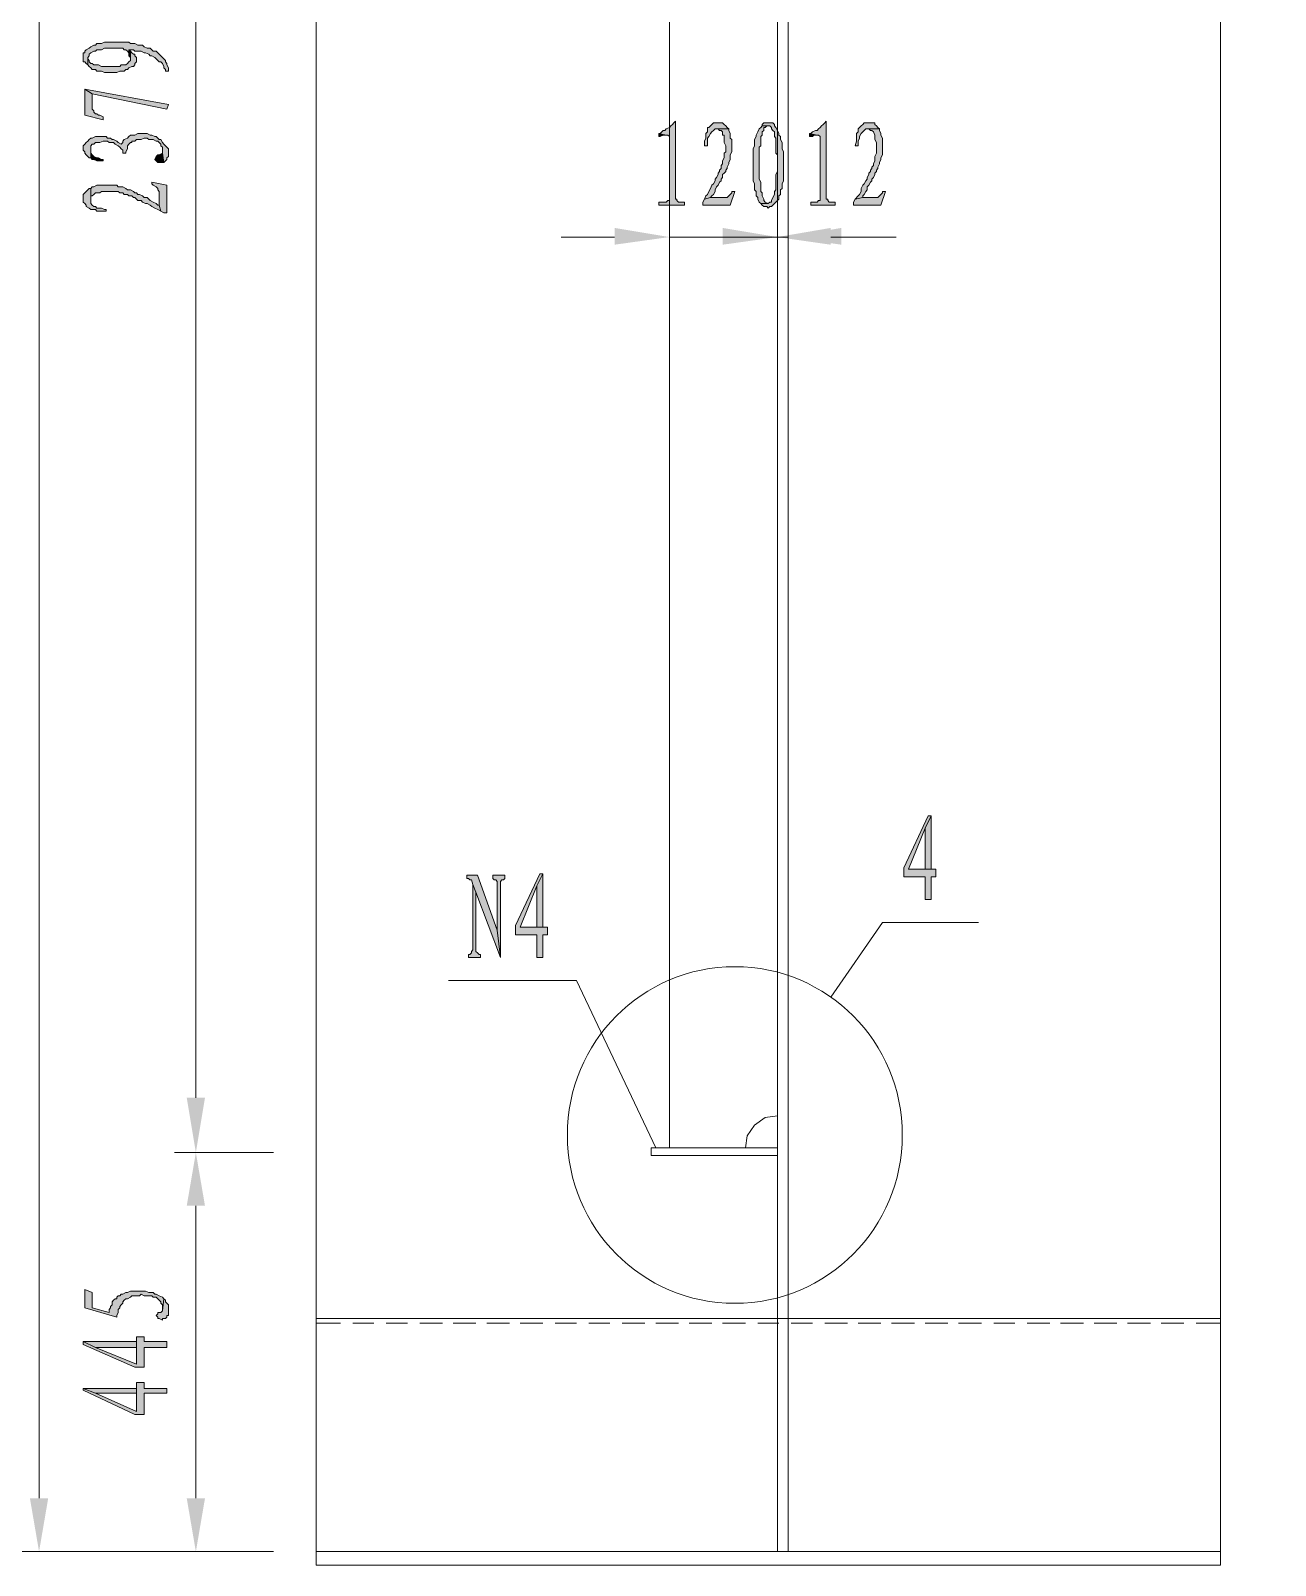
# Model space of a CAD drawing. Header units: inches. Extents: x 20 to 409, y 5 to 283.
# Drawn here: x 50.91 to 85.52, y 32.83 to 75.48 of the extents above; entities that cross this region are included whole.
import ezdxf

# ---------------------------------------------------------------- set-up
doc = ezdxf.new("R2010")
doc.units = ezdxf.units.IN
doc.header["$MEASUREMENT"] = 0
doc.layers.add('C00-00-00', color=7, linetype='Continuous')

msp = doc.modelspace()

# ---------------------------------------------------------------- hatches: boundary and pattern name
at = {"layer": 'C00-00-00'}
h = msp.add_hatch(color=0, dxfattribs=at)
h.dxf.hatch_style = 2
h.paths.add_polyline_path([(52.375, 74.736), (52.375, 74.609), (52.418, 74.609), (52.46, 74.567), (52.502, 74.524), (52.502, 74.736), (52.545, 74.778), (52.545, 74.821), (52.587, 74.863), (52.672, 74.905), (52.714, 74.905), (52.756, 74.948), (52.883, 74.948), (52.968, 74.99), (53.476, 74.99), (53.518, 74.948), (53.561, 74.948), (53.603, 74.905), (53.645, 74.863), (53.645, 74.948), (53.688, 74.948), (53.772, 74.948), (53.815, 74.905), (53.984, 74.905), (54.069, 74.863), (54.111, 74.863), (54.196, 74.821), (54.238, 74.778), (54.28, 74.778), (54.365, 74.736), (54.407, 74.694), (54.45, 74.651), (54.492, 74.609), (54.534, 74.609), (54.577, 74.567), (54.619, 74.482), (54.619, 74.44), (54.661, 74.397), (54.661, 74.355), (54.746, 74.355), (54.746, 74.44), (54.704, 74.524), (54.704, 74.567), (54.661, 74.609), (54.661, 74.651), (54.619, 74.694), (54.577, 74.736), (54.534, 74.778), (54.492, 74.821), (54.45, 74.863), (54.407, 74.905), (54.323, 74.905), (54.28, 74.948), (54.238, 74.99), (54.153, 74.99), (54.069, 75.032), (54.026, 75.075), (53.899, 75.075), (53.815, 75.117), (53.688, 75.117), (53.645, 75.159), (52.968, 75.159), (52.883, 75.117), (52.756, 75.117), (52.714, 75.075), (52.672, 75.075), (52.587, 75.032), (52.545, 74.99), (52.46, 74.948), (52.418, 74.905), (52.418, 74.863), (52.375, 74.863)])
h = msp.add_hatch(color=0, dxfattribs=at)
h.dxf.hatch_style = 2
h.paths.add_polyline_path([(52.502, 74.524), (52.545, 74.482), (52.587, 74.44), (52.629, 74.397), (52.714, 74.397), (52.756, 74.355), (52.883, 74.355), (52.968, 74.313), (53.307, 74.313), (53.391, 74.355), (53.518, 74.355), (53.561, 74.397), (53.603, 74.397), (53.645, 74.44), (53.73, 74.482), (53.772, 74.482), (53.815, 74.524), (53.815, 74.567), (53.857, 74.609), (53.857, 74.651), (53.857, 74.736), (53.815, 74.778), (53.815, 74.821), (53.772, 74.821), (53.73, 74.863), (53.688, 74.905), (53.688, 74.651), (53.645, 74.609), (53.603, 74.567), (53.561, 74.524), (53.434, 74.524), (53.391, 74.482), (52.883, 74.482), (52.799, 74.524), (52.672, 74.524), (52.629, 74.567), (52.587, 74.567), (52.545, 74.609), (52.545, 74.651), (52.502, 74.694)])
h = msp.add_hatch(color=0, dxfattribs=at)
h.dxf.hatch_style = 2
h.paths.add_polyline_path([(53.645, 74.863), (53.645, 74.778), (53.688, 74.736), (53.688, 74.694), (53.688, 74.905), (53.645, 74.948)])
h = msp.add_hatch(color=0, dxfattribs=at)
h.dxf.hatch_style = 2
h.paths.add_polyline_path([(52.418, 73.847), (52.418, 73.127), (52.926, 73), (52.926, 73.085), (52.841, 73.127), (52.799, 73.127), (52.756, 73.17), (52.714, 73.17), (52.672, 73.212), (52.672, 73.254), (52.629, 73.297), (52.629, 73.72)])
h = msp.add_hatch(color=0, dxfattribs=at)
h.dxf.hatch_style = 2
h.paths.add_polyline_path([(52.418, 73.847), (52.629, 73.72), (54.704, 73.297), (54.746, 73.424)])
h = msp.add_hatch(color=0, dxfattribs=at)
h.dxf.hatch_style = 2
h.paths.add_polyline_path([(68.843, 72.958), (68.801, 72.916), (68.758, 72.873), (68.716, 72.831), (68.674, 72.789), (68.589, 72.746), (68.547, 72.704), (68.504, 72.704), (68.462, 72.662), (68.42, 72.619), (68.377, 72.619), (68.589, 72.577), (68.631, 72.577), (68.674, 72.535), (68.674, 70.757), (68.631, 70.757), (68.589, 70.714), (68.377, 70.714), (68.377, 70.63), (69.097, 70.63), (69.097, 70.714), (68.928, 70.714), (68.885, 70.757), (68.885, 70.799), (68.843, 70.799)])
h = msp.add_hatch(color=0, dxfattribs=at)
h.dxf.hatch_style = 2
h.paths.add_polyline_path([(73.034, 72.958), (72.992, 72.916), (72.949, 72.873), (72.907, 72.831), (72.865, 72.789), (72.822, 72.746), (72.78, 72.704), (72.738, 72.704), (72.653, 72.662), (72.611, 72.619), (72.568, 72.619), (72.78, 72.577), (72.822, 72.577), (72.865, 72.535), (72.865, 70.757), (72.822, 70.757), (72.78, 70.714), (72.611, 70.714), (72.611, 70.63), (73.288, 70.63), (73.288, 70.714), (73.119, 70.714), (73.076, 70.757), (73.076, 70.799), (73.034, 70.799)])
h = msp.add_hatch(color=0, dxfattribs=at)
h.dxf.hatch_style = 2
h.paths.add_polyline_path([(52.375, 72.196), (52.375, 72.154), (52.418, 72.111), (52.418, 72.069), (52.46, 72.027), (52.502, 71.984), (52.545, 71.942), (52.587, 71.942), (52.587, 72.154), (52.587, 72.281), (52.629, 72.323), (52.672, 72.323), (52.714, 72.365), (52.841, 72.365), (52.926, 72.408), (53.053, 72.408), (53.095, 72.365), (53.222, 72.365), (53.264, 72.323), (53.349, 72.281), (53.391, 72.238), (53.434, 72.196), (53.476, 72.154), (53.476, 72.069), (53.561, 72.069), (53.561, 72.111), (53.603, 72.196), (53.603, 72.281), (53.645, 72.323), (53.688, 72.365), (53.73, 72.365), (53.73, 72.408), (53.815, 72.408), (53.857, 72.45), (53.984, 72.45), (54.069, 72.492), (54.153, 72.492), (54.196, 72.45), (54.323, 72.45), (54.407, 72.408), (54.45, 72.408), (54.492, 72.365), (54.534, 72.323), (54.534, 72.281), (54.577, 72.238), (54.577, 72.069), (54.619, 71.815), (54.661, 71.857), (54.704, 71.9), (54.704, 71.942), (54.746, 71.984), (54.746, 72.196), (54.704, 72.238), (54.661, 72.281), (54.619, 72.323), (54.577, 72.365), (54.534, 72.45), (54.492, 72.45), (54.45, 72.492), (54.407, 72.535), (54.365, 72.535), (54.28, 72.577), (54.238, 72.577), (54.153, 72.619), (53.899, 72.619), (53.815, 72.577), (53.688, 72.577), (53.645, 72.535), (53.603, 72.492), (53.518, 72.45), (53.476, 72.408), (53.476, 72.365), (53.434, 72.323), (53.349, 72.365), (53.307, 72.408), (53.222, 72.45), (53.18, 72.45), (53.137, 72.492), (53.053, 72.492), (53.01, 72.535), (52.714, 72.535), (52.629, 72.492), (52.587, 72.492), (52.545, 72.45), (52.502, 72.408), (52.46, 72.365), (52.418, 72.323), (52.375, 72.281)])
h = msp.add_hatch(color=0, dxfattribs=at)
h.dxf.hatch_style = 2
h.paths.add_polyline_path([(68.377, 72.619), (68.377, 72.535), (68.42, 72.535), (68.504, 72.577), (68.589, 72.577)])
h = msp.add_hatch(color=0, dxfattribs=at)
h.dxf.hatch_style = 2
h.paths.add_polyline_path([(70.071, 72.916), (69.901, 72.916), (69.859, 72.873), (69.817, 72.831), (69.774, 72.789), (69.732, 72.789), (69.732, 72.746), (69.732, 72.662), (69.69, 72.619), (69.69, 72.492), (69.647, 72.408), (69.647, 72.281), (69.732, 72.281), (69.732, 72.492), (69.774, 72.535), (69.817, 72.619), (69.859, 72.662), (69.901, 72.704), (69.944, 72.746), (69.986, 72.746), (70.325, 72.746), (70.282, 72.789), (70.24, 72.831), (70.198, 72.873), (70.155, 72.916)])
h = msp.add_hatch(color=0, dxfattribs=at)
h.dxf.hatch_style = 2
h.paths.add_polyline_path([(70.325, 72.746), (69.986, 72.746), (70.028, 72.746), (70.071, 72.704), (70.113, 72.704), (70.155, 72.662), (70.155, 72.577), (70.198, 72.577), (70.198, 72.365), (70.24, 72.281), (70.24, 72.111), (70.198, 72.069), (70.198, 71.942), (70.155, 71.857), (70.155, 71.773), (70.113, 71.73), (70.113, 71.646), (70.071, 71.603), (70.071, 71.561), (70.028, 71.519), (70.028, 71.476), (69.986, 71.392), (69.944, 71.349), (69.944, 71.307), (69.901, 71.222), (69.859, 71.18), (69.817, 71.095), (69.774, 71.011), (69.732, 70.926), (69.69, 70.884), (69.647, 70.799), (69.817, 70.841), (69.859, 70.884), (69.901, 70.926), (69.944, 71.011), (69.944, 71.053), (69.986, 71.138), (70.028, 71.18), (70.071, 71.265), (70.113, 71.307), (70.113, 71.349), (70.155, 71.392), (70.155, 71.476), (70.198, 71.519), (70.24, 71.561), (70.24, 71.603), (70.282, 71.646), (70.282, 71.688), (70.325, 71.773), (70.325, 71.815), (70.367, 71.9), (70.367, 72.027), (70.409, 72.111), (70.409, 72.45), (70.367, 72.492), (70.367, 72.619), (70.325, 72.704)])
h = msp.add_hatch(color=0, dxfattribs=at)
h.dxf.hatch_style = 2
h.paths.add_polyline_path([(71.256, 72.831), (71.214, 72.789), (71.171, 72.746), (71.129, 72.662), (71.087, 72.577), (71.087, 72.535), (71.044, 72.45), (71.044, 72.281), (71.002, 72.196), (71.002, 71.307), (71.044, 71.222), (71.044, 71.18), (71.044, 71.095), (71.044, 71.053), (71.087, 71.011), (71.087, 70.884), (71.129, 70.841), (71.129, 70.799), (71.171, 70.714), (71.214, 70.672), (71.425, 70.672), (71.341, 70.714), (71.298, 70.757), (71.298, 70.799), (71.256, 70.884), (71.256, 70.968), (71.214, 71.011), (71.214, 71.265), (71.171, 71.349), (71.171, 72.238), (71.214, 72.281), (71.214, 72.535), (71.256, 72.577), (71.256, 72.662), (71.298, 72.704), (71.298, 72.789), (71.341, 72.789), (71.383, 72.831), (71.425, 72.831)])
h = msp.add_hatch(color=0, dxfattribs=at)
h.dxf.hatch_style = 2
h.paths.add_polyline_path([(71.425, 72.916), (71.298, 72.916), (71.256, 72.873), (71.256, 72.831), (71.425, 72.831), (71.468, 72.831), (71.51, 72.789), (71.51, 72.746), (71.552, 72.704), (71.595, 72.662), (71.595, 72.535), (71.637, 72.492), (71.637, 72.069), (71.679, 72.027), (71.679, 71.773), (71.679, 71.73), (71.679, 71.561), (71.637, 71.476), (71.637, 71.053), (71.595, 71.011), (71.595, 70.926), (71.552, 70.841), (71.51, 70.757), (71.51, 70.714), (71.468, 70.714), (71.425, 70.672), (71.214, 70.672), (71.256, 70.63), (71.298, 70.587), (71.383, 70.587), (71.425, 70.545), (71.468, 70.587), (71.51, 70.587), (71.552, 70.63), (71.595, 70.672), (71.637, 70.714), (71.679, 70.757), (71.722, 70.799), (71.722, 70.884), (71.764, 70.926), (71.764, 71.053), (71.806, 71.095), (71.806, 71.222), (71.849, 71.307), (71.849, 72.111), (71.806, 72.196), (71.806, 72.365), (71.764, 72.45), (71.764, 72.535), (71.722, 72.577), (71.722, 72.619), (71.679, 72.704), (71.637, 72.789), (71.595, 72.831), (71.595, 72.873), (71.552, 72.916)])
h = msp.add_hatch(color=0, dxfattribs=at)
h.dxf.hatch_style = 2
h.paths.add_polyline_path([(72.568, 72.619), (72.568, 72.535), (72.653, 72.535), (72.695, 72.577), (72.78, 72.577)])
h = msp.add_hatch(color=0, dxfattribs=at)
h.dxf.hatch_style = 2
h.paths.add_polyline_path([(74.262, 72.916), (74.092, 72.916), (74.05, 72.873), (74.008, 72.831), (73.965, 72.789), (73.923, 72.746), (73.923, 72.662), (73.881, 72.619), (73.881, 72.408), (73.838, 72.281), (73.923, 72.281), (73.923, 72.365), (73.923, 72.408), (73.965, 72.492), (73.965, 72.535), (74.008, 72.619), (74.05, 72.662), (74.092, 72.704), (74.135, 72.746), (74.177, 72.746), (74.516, 72.746), (74.473, 72.789), (74.431, 72.831), (74.389, 72.873), (74.389, 72.916), (74.346, 72.916)])
h = msp.add_hatch(color=0, dxfattribs=at)
h.dxf.hatch_style = 2
h.paths.add_polyline_path([(74.516, 72.746), (74.177, 72.746), (74.219, 72.746), (74.262, 72.704), (74.304, 72.704), (74.346, 72.662), (74.389, 72.577), (74.389, 72.45), (74.431, 72.365), (74.431, 72.069), (74.389, 71.984), (74.389, 71.857), (74.346, 71.773), (74.346, 71.73), (74.304, 71.688), (74.304, 71.646), (74.262, 71.603), (74.262, 71.561), (74.219, 71.519), (74.219, 71.476), (74.177, 71.392), (74.177, 71.349), (74.135, 71.307), (74.092, 71.222), (74.05, 71.18), (74.008, 71.095), (74.008, 71.011), (73.965, 70.926), (73.923, 70.884), (73.838, 70.799), (74.05, 70.841), (74.05, 70.884), (74.092, 70.926), (74.135, 71.011), (74.177, 71.053), (74.177, 71.138), (74.219, 71.18), (74.262, 71.265), (74.304, 71.307), (74.304, 71.349), (74.346, 71.392), (74.389, 71.476), (74.389, 71.519), (74.431, 71.561), (74.431, 71.603), (74.473, 71.646), (74.473, 71.688), (74.516, 71.773), (74.516, 71.815), (74.558, 71.9), (74.558, 71.942), (74.6, 72.027), (74.6, 72.492), (74.558, 72.577), (74.558, 72.619), (74.516, 72.704)])
h = msp.add_hatch(color=0, dxfattribs=at)
h.dxf.hatch_style = 2
h.paths.add_polyline_path([(52.587, 71.942), (52.629, 71.9), (52.672, 71.9), (52.756, 71.857), (52.926, 71.857), (52.926, 71.9), (52.883, 71.9), (52.799, 71.942), (52.756, 71.942), (52.672, 71.984), (52.629, 72.027), (52.587, 72.069), (52.587, 72.154)])
h = msp.add_hatch(color=0, dxfattribs=at)
h.dxf.hatch_style = 2
h.paths.add_polyline_path([(54.365, 71.9), (54.407, 71.857), (54.45, 71.815), (54.619, 71.815), (54.577, 72.069), (54.492, 72.027), (54.45, 72.027), (54.407, 71.984)])
h = msp.add_hatch(color=0, dxfattribs=at)
h.dxf.hatch_style = 2
h.paths.add_polyline_path([(54.28, 71.265), (54.28, 71.222), (54.323, 71.18), (54.407, 71.138), (54.45, 71.095), (54.45, 71.053), (54.492, 71.011), (54.492, 70.63), (54.534, 70.46), (54.619, 70.418), (54.704, 70.418), (54.704, 71.18)])
h = msp.add_hatch(color=0, dxfattribs=at)
h.dxf.hatch_style = 2
h.paths.add_polyline_path([(52.375, 70.841), (52.375, 70.714), (52.418, 70.672), (52.46, 70.63), (52.46, 70.587), (52.545, 70.545), (52.587, 70.503), (52.714, 70.503), (52.756, 70.46), (53.01, 70.46), (53.01, 70.503), (52.968, 70.503), (52.883, 70.545), (52.756, 70.545), (52.714, 70.587), (52.672, 70.587), (52.629, 70.63), (52.587, 70.672), (52.587, 70.714), (52.587, 70.799), (52.587, 71.095), (52.545, 71.095), (52.502, 71.053), (52.46, 71.011), (52.418, 70.968), (52.375, 70.926)])
h = msp.add_hatch(color=0, dxfattribs=at)
h.dxf.hatch_style = 2
h.paths.add_polyline_path([(52.587, 71.095), (52.587, 70.799), (52.587, 70.884), (52.629, 70.884), (52.672, 70.926), (52.714, 70.968), (52.841, 70.968), (52.883, 71.011), (53.349, 71.011), (53.391, 70.968), (53.476, 70.968), (53.518, 70.926), (53.603, 70.926), (53.645, 70.884), (53.73, 70.884), (53.772, 70.841), (53.815, 70.841), (53.857, 70.799), (53.899, 70.757), (53.984, 70.757), (54.026, 70.714), (54.111, 70.672), (54.153, 70.672), (54.238, 70.63), (54.28, 70.587), (54.365, 70.545), (54.45, 70.503), (54.534, 70.46), (54.492, 70.63), (54.45, 70.63), (54.407, 70.672), (54.323, 70.714), (54.238, 70.757), (54.196, 70.799), (54.153, 70.841), (54.069, 70.841), (54.026, 70.884), (53.942, 70.926), (53.899, 70.926), (53.857, 70.968), (53.815, 70.968), (53.772, 71.011), (53.688, 71.053), (53.603, 71.053), (53.561, 71.095), (53.476, 71.138), (53.349, 71.138), (53.307, 71.18), (52.756, 71.18), (52.672, 71.138), (52.629, 71.138)])
h = msp.add_hatch(color=0, dxfattribs=at)
h.dxf.hatch_style = 2
h.paths.add_polyline_path([(70.494, 71.011), (70.409, 71.011), (70.409, 70.968), (70.367, 70.926), (70.325, 70.884), (70.282, 70.841), (69.817, 70.841), (69.647, 70.799), (69.605, 70.714), (69.605, 70.63), (70.367, 70.63)])
h = msp.add_hatch(color=0, dxfattribs=at)
h.dxf.hatch_style = 2
h.paths.add_polyline_path([(74.685, 71.011), (74.6, 71.011), (74.6, 70.968), (74.558, 70.926), (74.516, 70.884), (74.473, 70.841), (74.05, 70.841), (73.838, 70.799), (73.796, 70.714), (73.796, 70.63), (74.558, 70.63)])
h = msp.add_hatch(color=0, dxfattribs=at)
h.dxf.hatch_style = 2
h.paths.add_polyline_path([(67.15, 69.995), (67.15, 69.529), (68.674, 69.741)])
h = msp.add_hatch(color=0, dxfattribs=at)
h.dxf.hatch_style = 2
h.paths.add_polyline_path([(70.155, 69.995), (70.155, 69.529), (71.679, 69.741)])
h = msp.add_hatch(color=0, dxfattribs=at)
h.dxf.hatch_style = 2
h.paths.add_polyline_path([(73.161, 69.995), (73.161, 69.529), (71.679, 69.741)])
h = msp.add_hatch(color=0, dxfattribs=at)
h.dxf.hatch_style = 2
h.paths.add_polyline_path([(73.457, 69.995), (73.457, 69.529), (71.976, 69.741)])
h = msp.add_hatch(color=0, dxfattribs=at)
h.dxf.hatch_style = 2
h.paths.add_polyline_path([(75.955, 53.654), (75.87, 53.654), (75.193, 52.215), (75.193, 51.961), (75.786, 51.961), (75.786, 51.326), (75.955, 51.326), (75.955, 51.961), (76.082, 51.961), (76.082, 52.172), (75.955, 52.172), (75.32, 52.172), (75.786, 53.315)])
h = msp.add_hatch(color=0, dxfattribs=at)
h.dxf.hatch_style = 2
h.paths.add_polyline_path([(75.955, 53.654), (75.786, 53.315), (75.786, 52.172), (75.32, 52.172), (75.955, 52.172)])
h = msp.add_hatch(color=0, dxfattribs=at)
h.dxf.hatch_style = 2
h.paths.add_polyline_path([(65.16, 52.045), (65.075, 52.045), (64.398, 50.606), (64.398, 50.352), (64.991, 50.352), (64.991, 49.717), (65.16, 49.717), (65.16, 50.352), (65.287, 50.352), (65.287, 50.564), (65.16, 50.564), (64.525, 50.564), (64.991, 51.707)])
h = msp.add_hatch(color=0, dxfattribs=at)
h.dxf.hatch_style = 2
h.paths.add_polyline_path([(65.16, 52.045), (64.991, 51.707), (64.991, 50.564), (64.525, 50.564), (65.16, 50.564)])
h = msp.add_hatch(color=0, dxfattribs=at)
h.dxf.hatch_style = 2
h.paths.add_polyline_path([(63.34, 52.003), (63.043, 52.003), (63.043, 51.918), (63.086, 51.918), (63.128, 51.876), (63.17, 51.876), (63.213, 51.749), (63.297, 51.537), (63.975, 49.717), (63.89, 50.479)])
h = msp.add_hatch(color=0, dxfattribs=at)
h.dxf.hatch_style = 2
h.paths.add_polyline_path([(63.213, 51.749), (63.213, 49.929), (63.17, 49.886), (63.17, 49.844), (63.128, 49.802), (63.086, 49.802), (63.086, 49.717), (63.424, 49.717), (63.424, 49.802), (63.382, 49.802), (63.34, 49.844), (63.297, 49.886), (63.297, 51.537)])
h = msp.add_hatch(color=0, dxfattribs=at)
h.dxf.hatch_style = 2
h.paths.add_polyline_path([(64.102, 52.003), (63.763, 52.003), (63.763, 51.918), (63.805, 51.876), (63.848, 51.876), (63.89, 51.834), (63.89, 50.479), (63.975, 49.717), (63.975, 51.834), (64.017, 51.876), (64.059, 51.876), (64.102, 51.918)])
h = msp.add_hatch(color=0, dxfattribs=at)
h.dxf.hatch_style = 2
h.paths.add_polyline_path([(55.254, 45.822), (55.762, 45.822), (55.508, 44.298)])
h = msp.add_hatch(color=0, dxfattribs=at)
h.dxf.hatch_style = 2
h.paths.add_polyline_path([(55.254, 42.817), (55.762, 42.817), (55.508, 44.298)])
h = msp.add_hatch(color=0, dxfattribs=at)
h.dxf.hatch_style = 2
h.paths.add_polyline_path([(52.418, 40.488), (52.418, 39.98), (53.307, 39.726), (53.307, 39.769), (53.349, 39.853), (53.349, 39.938), (53.391, 39.98), (53.391, 40.023), (53.434, 40.065), (53.476, 40.107), (53.476, 40.15), (53.518, 40.192), (53.561, 40.234), (53.603, 40.234), (53.688, 40.277), (53.73, 40.319), (53.942, 40.319), (53.984, 40.361), (54.069, 40.319), (54.28, 40.319), (54.323, 40.277), (54.407, 40.277), (54.45, 40.234), (54.492, 40.192), (54.534, 40.15), (54.534, 40.107), (54.577, 40.065), (54.577, 39.896), (54.619, 40.234), (54.577, 40.277), (54.492, 40.319), (54.407, 40.361), (54.365, 40.361), (54.323, 40.404), (54.196, 40.404), (54.111, 40.446), (53.688, 40.446), (53.603, 40.404), (53.561, 40.404), (53.476, 40.361), (53.434, 40.361), (53.391, 40.319), (53.349, 40.319), (53.307, 40.277), (53.307, 40.234), (53.264, 40.234), (53.222, 40.192), (53.18, 40.15), (53.18, 40.065), (53.137, 40.023), (53.137, 39.98), (53.095, 39.938), (53.095, 39.853), (52.629, 39.98), (52.629, 40.404)])
h = msp.add_hatch(color=0, dxfattribs=at)
h.dxf.hatch_style = 2
h.paths.add_polyline_path([(54.407, 39.769), (54.45, 39.726), (54.45, 39.684), (54.492, 39.684), (54.577, 39.642), (54.577, 39.684), (54.661, 39.684), (54.704, 39.726), (54.704, 39.769), (54.746, 39.769), (54.746, 40.065), (54.704, 40.107), (54.661, 40.15), (54.661, 40.192), (54.619, 40.234), (54.577, 39.896), (54.534, 39.853), (54.45, 39.853), (54.45, 39.811)])
h = msp.add_hatch(color=0, dxfattribs=at)
h.dxf.hatch_style = 2
h.paths.add_polyline_path([(52.375, 39.049), (52.375, 38.964), (53.815, 38.329), (54.069, 38.329), (54.069, 38.88), (54.704, 38.88), (54.704, 39.049), (54.069, 39.049), (54.069, 39.176), (53.857, 39.176), (53.857, 39.049), (53.857, 38.414), (52.714, 38.88)])
h = msp.add_hatch(color=0, dxfattribs=at)
h.dxf.hatch_style = 2
h.paths.add_polyline_path([(52.375, 39.049), (52.714, 38.88), (53.857, 38.88), (53.857, 38.414), (53.857, 39.049)])
h = msp.add_hatch(color=0, dxfattribs=at)
h.dxf.hatch_style = 2
h.paths.add_polyline_path([(52.375, 37.737), (52.375, 37.694), (53.815, 37.017), (54.069, 37.017), (54.069, 37.61), (54.704, 37.61), (54.704, 37.737), (54.069, 37.737), (54.069, 37.906), (53.857, 37.906), (53.857, 37.737), (53.857, 37.102), (52.714, 37.61)])
h = msp.add_hatch(color=0, dxfattribs=at)
h.dxf.hatch_style = 2
h.paths.add_polyline_path([(52.375, 37.737), (52.714, 37.61), (53.857, 37.61), (53.857, 37.102), (53.857, 37.737)])
h = msp.add_hatch(color=0, dxfattribs=at)
h.dxf.hatch_style = 2
h.paths.add_polyline_path([(50.894, 34.689), (51.402, 34.689), (51.148, 33.207)])
h = msp.add_hatch(color=0, dxfattribs=at)
h.dxf.hatch_style = 2
h.paths.add_polyline_path([(55.254, 34.689), (55.762, 34.689), (55.508, 33.207)])

# ---------------------------------------------------------------- linework, layer by layer
at = {"layer": 'C00-00-00', "color": 0, "lineweight": 0}
for points in [[(58.852, 121.133), (58.852, 83.965), (60.334, 83.457), (57.328, 81.467), (58.852, 80.959), (58.852, 32.826)], [(83.998, 121.133), (83.998, 83.965), (85.522, 83.457), (82.517, 81.467), (83.998, 80.959), (83.998, 32.826)], [(51.148, 119.228), (51.148, 34.689)], [(68.674, 44.425), (68.674, 103.734)], [(71.679, 33.207), (71.679, 103.734)], [(71.976, 33.207), (71.976, 103.734)], [(55.508, 102.337), (55.508, 45.822)], [(68.674, 72.281), (68.674, 69.148)], [(71.679, 72.281), (71.679, 69.148)], [(71.679, 72.281), (71.679, 69.148)], [(71.976, 72.281), (71.976, 69.148)], [(67.15, 69.741), (65.668, 69.741)], [(68.674, 69.741), (71.679, 69.741)], [(70.155, 69.741), (68.674, 69.741)], [(71.679, 69.741), (71.976, 69.741)], [(73.161, 69.741), (74.643, 69.741)], [(73.457, 69.741), (74.981, 69.741)], [(77.267, 50.691), (74.6, 50.691), (73.161, 48.616)], [(62.535, 49.082), (66.091, 49.082), (68.293, 44.425)], [(71.679, 45.314), (71.341, 45.272), (71.044, 45.06), (70.833, 44.764), (70.79, 44.425)], [(71.679, 44.425), (68.166, 44.425), (68.166, 44.214)], [(57.667, 44.298), (54.915, 44.298)], [(57.667, 44.298), (54.915, 44.298)], [(68.166, 44.214), (71.679, 44.214)], [(55.508, 42.817), (55.508, 34.689)], [(58.852, 39.684), (83.998, 39.684)], [(58.852, 39.557), (59.53, 39.557)], [(59.868, 39.557), (60.461, 39.557)], [(60.8, 39.557), (61.392, 39.557)], [(61.731, 39.557), (62.366, 39.557)], [(62.662, 39.557), (63.297, 39.557)], [(63.594, 39.557), (64.229, 39.557)], [(64.525, 39.557), (65.16, 39.557)], [(65.499, 39.557), (66.091, 39.557)], [(66.43, 39.557), (67.023, 39.557)], [(67.361, 39.557), (67.996, 39.557)], [(68.293, 39.557), (68.928, 39.557)], [(69.224, 39.557), (69.859, 39.557)], [(70.155, 39.557), (70.79, 39.557)], [(71.129, 39.557), (71.722, 39.557)], [(72.06, 39.557), (72.653, 39.557)], [(72.992, 39.557), (73.627, 39.557)], [(73.923, 39.557), (74.558, 39.557)], [(74.854, 39.557), (75.489, 39.557)], [(75.786, 39.557), (76.421, 39.557)], [(76.717, 39.557), (77.352, 39.557)], [(77.691, 39.557), (78.283, 39.557)], [(78.622, 39.557), (79.257, 39.557)], [(79.553, 39.557), (80.188, 39.557)], [(80.485, 39.557), (81.12, 39.557)], [(81.416, 39.557), (82.051, 39.557)], [(82.347, 39.557), (82.982, 39.557)], [(83.321, 39.557), (83.998, 39.557)], [(55.169, 33.207), (50.555, 33.207)], [(57.667, 33.207), (54.915, 33.207)], [(58.852, 33.207), (83.998, 33.207)], [(58.852, 32.826), (83.998, 32.826)]]:
    msp.add_lwpolyline(points, dxfattribs=at)
for points in [[(52.375, 74.736), (52.375, 74.609), (52.418, 74.609), (52.46, 74.567), (52.502, 74.524), (52.502, 74.736), (52.545, 74.778), (52.545, 74.821), (52.587, 74.863), (52.672, 74.905), (52.714, 74.905), (52.756, 74.948), (52.883, 74.948), (52.968, 74.99), (53.476, 74.99), (53.518, 74.948), (53.561, 74.948), (53.603, 74.905), (53.645, 74.863), (53.645, 74.948), (53.688, 74.948), (53.772, 74.948), (53.815, 74.905), (53.984, 74.905), (54.069, 74.863), (54.111, 74.863), (54.196, 74.821), (54.238, 74.778), (54.28, 74.778), (54.365, 74.736), (54.407, 74.694), (54.45, 74.651), (54.492, 74.609), (54.534, 74.609), (54.577, 74.567), (54.619, 74.482), (54.619, 74.44), (54.661, 74.397), (54.661, 74.355), (54.746, 74.355), (54.746, 74.44), (54.704, 74.524), (54.704, 74.567), (54.661, 74.609), (54.661, 74.651), (54.619, 74.694), (54.577, 74.736), (54.534, 74.778), (54.492, 74.821), (54.45, 74.863), (54.407, 74.905), (54.323, 74.905), (54.28, 74.948), (54.238, 74.99), (54.153, 74.99), (54.069, 75.032), (54.026, 75.075), (53.899, 75.075), (53.815, 75.117), (53.688, 75.117), (53.645, 75.159), (52.968, 75.159), (52.883, 75.117), (52.756, 75.117), (52.714, 75.075), (52.672, 75.075), (52.587, 75.032), (52.545, 74.99), (52.46, 74.948), (52.418, 74.905), (52.418, 74.863), (52.375, 74.863)], [(52.502, 74.524), (52.545, 74.482), (52.587, 74.44), (52.629, 74.397), (52.714, 74.397), (52.756, 74.355), (52.883, 74.355), (52.968, 74.313), (53.307, 74.313), (53.391, 74.355), (53.518, 74.355), (53.561, 74.397), (53.603, 74.397), (53.645, 74.44), (53.73, 74.482), (53.772, 74.482), (53.815, 74.524), (53.815, 74.567), (53.857, 74.609), (53.857, 74.651), (53.857, 74.736), (53.815, 74.778), (53.815, 74.821), (53.772, 74.821), (53.73, 74.863), (53.688, 74.905), (53.688, 74.651), (53.645, 74.609), (53.603, 74.567), (53.561, 74.524), (53.434, 74.524), (53.391, 74.482), (52.883, 74.482), (52.799, 74.524), (52.672, 74.524), (52.629, 74.567), (52.587, 74.567), (52.545, 74.609), (52.545, 74.651), (52.502, 74.694)], [(53.645, 74.863), (53.645, 74.778), (53.688, 74.736), (53.688, 74.694), (53.688, 74.905), (53.645, 74.948)], [(52.418, 73.847), (52.418, 73.127), (52.926, 73), (52.926, 73.085), (52.841, 73.127), (52.799, 73.127), (52.756, 73.17), (52.714, 73.17), (52.672, 73.212), (52.672, 73.254), (52.629, 73.297), (52.629, 73.72)], [(52.418, 73.847), (52.629, 73.72), (54.704, 73.297), (54.746, 73.424)], [(68.843, 72.958), (68.801, 72.916), (68.758, 72.873), (68.716, 72.831), (68.674, 72.789), (68.589, 72.746), (68.547, 72.704), (68.504, 72.704), (68.462, 72.662), (68.42, 72.619), (68.377, 72.619), (68.589, 72.577), (68.631, 72.577), (68.674, 72.535), (68.674, 70.757), (68.631, 70.757), (68.589, 70.714), (68.377, 70.714), (68.377, 70.63), (69.097, 70.63), (69.097, 70.714), (68.928, 70.714), (68.885, 70.757), (68.885, 70.799), (68.843, 70.799)], [(73.034, 72.958), (72.992, 72.916), (72.949, 72.873), (72.907, 72.831), (72.865, 72.789), (72.822, 72.746), (72.78, 72.704), (72.738, 72.704), (72.653, 72.662), (72.611, 72.619), (72.568, 72.619), (72.78, 72.577), (72.822, 72.577), (72.865, 72.535), (72.865, 70.757), (72.822, 70.757), (72.78, 70.714), (72.611, 70.714), (72.611, 70.63), (73.288, 70.63), (73.288, 70.714), (73.119, 70.714), (73.076, 70.757), (73.076, 70.799), (73.034, 70.799)], [(52.375, 72.196), (52.375, 72.154), (52.418, 72.111), (52.418, 72.069), (52.46, 72.027), (52.502, 71.984), (52.545, 71.942), (52.587, 71.942), (52.587, 72.154), (52.587, 72.281), (52.629, 72.323), (52.672, 72.323), (52.714, 72.365), (52.841, 72.365), (52.926, 72.408), (53.053, 72.408), (53.095, 72.365), (53.222, 72.365), (53.264, 72.323), (53.349, 72.281), (53.391, 72.238), (53.434, 72.196), (53.476, 72.154), (53.476, 72.069), (53.561, 72.069), (53.561, 72.111), (53.603, 72.196), (53.603, 72.281), (53.645, 72.323), (53.688, 72.365), (53.73, 72.365), (53.73, 72.408), (53.815, 72.408), (53.857, 72.45), (53.984, 72.45), (54.069, 72.492), (54.153, 72.492), (54.196, 72.45), (54.323, 72.45), (54.407, 72.408), (54.45, 72.408), (54.492, 72.365), (54.534, 72.323), (54.534, 72.281), (54.577, 72.238), (54.577, 72.069), (54.619, 71.815), (54.661, 71.857), (54.704, 71.9), (54.704, 71.942), (54.746, 71.984), (54.746, 72.196), (54.704, 72.238), (54.661, 72.281), (54.619, 72.323), (54.577, 72.365), (54.534, 72.45), (54.492, 72.45), (54.45, 72.492), (54.407, 72.535), (54.365, 72.535), (54.28, 72.577), (54.238, 72.577), (54.153, 72.619), (53.899, 72.619), (53.815, 72.577), (53.688, 72.577), (53.645, 72.535), (53.603, 72.492), (53.518, 72.45), (53.476, 72.408), (53.476, 72.365), (53.434, 72.323), (53.349, 72.365), (53.307, 72.408), (53.222, 72.45), (53.18, 72.45), (53.137, 72.492), (53.053, 72.492), (53.01, 72.535), (52.714, 72.535), (52.629, 72.492), (52.587, 72.492), (52.545, 72.45), (52.502, 72.408), (52.46, 72.365), (52.418, 72.323), (52.375, 72.281)], [(68.377, 72.619), (68.377, 72.535), (68.42, 72.535), (68.504, 72.577), (68.589, 72.577)], [(70.071, 72.916), (69.901, 72.916), (69.859, 72.873), (69.817, 72.831), (69.774, 72.789), (69.732, 72.789), (69.732, 72.746), (69.732, 72.662), (69.69, 72.619), (69.69, 72.492), (69.647, 72.408), (69.647, 72.281), (69.732, 72.281), (69.732, 72.492), (69.774, 72.535), (69.817, 72.619), (69.859, 72.662), (69.901, 72.704), (69.944, 72.746), (69.986, 72.746), (70.325, 72.746), (70.282, 72.789), (70.24, 72.831), (70.198, 72.873), (70.155, 72.916)], [(70.325, 72.746), (69.986, 72.746), (70.028, 72.746), (70.071, 72.704), (70.113, 72.704), (70.155, 72.662), (70.155, 72.577), (70.198, 72.577), (70.198, 72.365), (70.24, 72.281), (70.24, 72.111), (70.198, 72.069), (70.198, 71.942), (70.155, 71.857), (70.155, 71.773), (70.113, 71.73), (70.113, 71.646), (70.071, 71.603), (70.071, 71.561), (70.028, 71.519), (70.028, 71.476), (69.986, 71.392), (69.944, 71.349), (69.944, 71.307), (69.901, 71.222), (69.859, 71.18), (69.817, 71.095), (69.774, 71.011), (69.732, 70.926), (69.69, 70.884), (69.647, 70.799), (69.817, 70.841), (69.859, 70.884), (69.901, 70.926), (69.944, 71.011), (69.944, 71.053), (69.986, 71.138), (70.028, 71.18), (70.071, 71.265), (70.113, 71.307), (70.113, 71.349), (70.155, 71.392), (70.155, 71.476), (70.198, 71.519), (70.24, 71.561), (70.24, 71.603), (70.282, 71.646), (70.282, 71.688), (70.325, 71.773), (70.325, 71.815), (70.367, 71.9), (70.367, 72.027), (70.409, 72.111), (70.409, 72.45), (70.367, 72.492), (70.367, 72.619), (70.325, 72.704)], [(71.256, 72.831), (71.214, 72.789), (71.171, 72.746), (71.129, 72.662), (71.087, 72.577), (71.087, 72.535), (71.044, 72.45), (71.044, 72.281), (71.002, 72.196), (71.002, 71.307), (71.044, 71.222), (71.044, 71.18), (71.044, 71.095), (71.044, 71.053), (71.087, 71.011), (71.087, 70.884), (71.129, 70.841), (71.129, 70.799), (71.171, 70.714), (71.214, 70.672), (71.425, 70.672), (71.341, 70.714), (71.298, 70.757), (71.298, 70.799), (71.256, 70.884), (71.256, 70.968), (71.214, 71.011), (71.214, 71.265), (71.171, 71.349), (71.171, 72.238), (71.214, 72.281), (71.214, 72.535), (71.256, 72.577), (71.256, 72.662), (71.298, 72.704), (71.298, 72.789), (71.341, 72.789), (71.383, 72.831), (71.425, 72.831)], [(71.425, 72.916), (71.298, 72.916), (71.256, 72.873), (71.256, 72.831), (71.425, 72.831), (71.468, 72.831), (71.51, 72.789), (71.51, 72.746), (71.552, 72.704), (71.595, 72.662), (71.595, 72.535), (71.637, 72.492), (71.637, 72.069), (71.679, 72.027), (71.679, 71.773), (71.679, 71.73), (71.679, 71.561), (71.637, 71.476), (71.637, 71.053), (71.595, 71.011), (71.595, 70.926), (71.552, 70.841), (71.51, 70.757), (71.51, 70.714), (71.468, 70.714), (71.425, 70.672), (71.214, 70.672), (71.256, 70.63), (71.298, 70.587), (71.383, 70.587), (71.425, 70.545), (71.468, 70.587), (71.51, 70.587), (71.552, 70.63), (71.595, 70.672), (71.637, 70.714), (71.679, 70.757), (71.722, 70.799), (71.722, 70.884), (71.764, 70.926), (71.764, 71.053), (71.806, 71.095), (71.806, 71.222), (71.849, 71.307), (71.849, 72.111), (71.806, 72.196), (71.806, 72.365), (71.764, 72.45), (71.764, 72.535), (71.722, 72.577), (71.722, 72.619), (71.679, 72.704), (71.637, 72.789), (71.595, 72.831), (71.595, 72.873), (71.552, 72.916)], [(72.568, 72.619), (72.568, 72.535), (72.653, 72.535), (72.695, 72.577), (72.78, 72.577)], [(74.262, 72.916), (74.092, 72.916), (74.05, 72.873), (74.008, 72.831), (73.965, 72.789), (73.923, 72.746), (73.923, 72.662), (73.881, 72.619), (73.881, 72.408), (73.838, 72.281), (73.923, 72.281), (73.923, 72.365), (73.923, 72.408), (73.965, 72.492), (73.965, 72.535), (74.008, 72.619), (74.05, 72.662), (74.092, 72.704), (74.135, 72.746), (74.177, 72.746), (74.516, 72.746), (74.473, 72.789), (74.431, 72.831), (74.389, 72.873), (74.389, 72.916), (74.346, 72.916)], [(74.516, 72.746), (74.177, 72.746), (74.219, 72.746), (74.262, 72.704), (74.304, 72.704), (74.346, 72.662), (74.389, 72.577), (74.389, 72.45), (74.431, 72.365), (74.431, 72.069), (74.389, 71.984), (74.389, 71.857), (74.346, 71.773), (74.346, 71.73), (74.304, 71.688), (74.304, 71.646), (74.262, 71.603), (74.262, 71.561), (74.219, 71.519), (74.219, 71.476), (74.177, 71.392), (74.177, 71.349), (74.135, 71.307), (74.092, 71.222), (74.05, 71.18), (74.008, 71.095), (74.008, 71.011), (73.965, 70.926), (73.923, 70.884), (73.838, 70.799), (74.05, 70.841), (74.05, 70.884), (74.092, 70.926), (74.135, 71.011), (74.177, 71.053), (74.177, 71.138), (74.219, 71.18), (74.262, 71.265), (74.304, 71.307), (74.304, 71.349), (74.346, 71.392), (74.389, 71.476), (74.389, 71.519), (74.431, 71.561), (74.431, 71.603), (74.473, 71.646), (74.473, 71.688), (74.516, 71.773), (74.516, 71.815), (74.558, 71.9), (74.558, 71.942), (74.6, 72.027), (74.6, 72.492), (74.558, 72.577), (74.558, 72.619), (74.516, 72.704)], [(52.587, 71.942), (52.629, 71.9), (52.672, 71.9), (52.756, 71.857), (52.926, 71.857), (52.926, 71.9), (52.883, 71.9), (52.799, 71.942), (52.756, 71.942), (52.672, 71.984), (52.629, 72.027), (52.587, 72.069), (52.587, 72.154)], [(54.365, 71.9), (54.407, 71.857), (54.45, 71.815), (54.619, 71.815), (54.577, 72.069), (54.492, 72.027), (54.45, 72.027), (54.407, 71.984)], [(54.28, 71.265), (54.28, 71.222), (54.323, 71.18), (54.407, 71.138), (54.45, 71.095), (54.45, 71.053), (54.492, 71.011), (54.492, 70.63), (54.534, 70.46), (54.619, 70.418), (54.704, 70.418), (54.704, 71.18)], [(52.375, 70.841), (52.375, 70.714), (52.418, 70.672), (52.46, 70.63), (52.46, 70.587), (52.545, 70.545), (52.587, 70.503), (52.714, 70.503), (52.756, 70.46), (53.01, 70.46), (53.01, 70.503), (52.968, 70.503), (52.883, 70.545), (52.756, 70.545), (52.714, 70.587), (52.672, 70.587), (52.629, 70.63), (52.587, 70.672), (52.587, 70.714), (52.587, 70.799), (52.587, 71.095), (52.545, 71.095), (52.502, 71.053), (52.46, 71.011), (52.418, 70.968), (52.375, 70.926)], [(52.587, 71.095), (52.587, 70.799), (52.587, 70.884), (52.629, 70.884), (52.672, 70.926), (52.714, 70.968), (52.841, 70.968), (52.883, 71.011), (53.349, 71.011), (53.391, 70.968), (53.476, 70.968), (53.518, 70.926), (53.603, 70.926), (53.645, 70.884), (53.73, 70.884), (53.772, 70.841), (53.815, 70.841), (53.857, 70.799), (53.899, 70.757), (53.984, 70.757), (54.026, 70.714), (54.111, 70.672), (54.153, 70.672), (54.238, 70.63), (54.28, 70.587), (54.365, 70.545), (54.45, 70.503), (54.534, 70.46), (54.492, 70.63), (54.45, 70.63), (54.407, 70.672), (54.323, 70.714), (54.238, 70.757), (54.196, 70.799), (54.153, 70.841), (54.069, 70.841), (54.026, 70.884), (53.942, 70.926), (53.899, 70.926), (53.857, 70.968), (53.815, 70.968), (53.772, 71.011), (53.688, 71.053), (53.603, 71.053), (53.561, 71.095), (53.476, 71.138), (53.349, 71.138), (53.307, 71.18), (52.756, 71.18), (52.672, 71.138), (52.629, 71.138)], [(70.494, 71.011), (70.409, 71.011), (70.409, 70.968), (70.367, 70.926), (70.325, 70.884), (70.282, 70.841), (69.817, 70.841), (69.647, 70.799), (69.605, 70.714), (69.605, 70.63), (70.367, 70.63)], [(74.685, 71.011), (74.6, 71.011), (74.6, 70.968), (74.558, 70.926), (74.516, 70.884), (74.473, 70.841), (74.05, 70.841), (73.838, 70.799), (73.796, 70.714), (73.796, 70.63), (74.558, 70.63)], [(75.955, 53.654), (75.87, 53.654), (75.193, 52.215), (75.193, 51.961), (75.786, 51.961), (75.786, 51.326), (75.955, 51.326), (75.955, 51.961), (76.082, 51.961), (76.082, 52.172), (75.955, 52.172), (75.32, 52.172), (75.786, 53.315)], [(75.955, 53.654), (75.786, 53.315), (75.786, 52.172), (75.32, 52.172), (75.955, 52.172)], [(65.16, 52.045), (65.075, 52.045), (64.398, 50.606), (64.398, 50.352), (64.991, 50.352), (64.991, 49.717), (65.16, 49.717), (65.16, 50.352), (65.287, 50.352), (65.287, 50.564), (65.16, 50.564), (64.525, 50.564), (64.991, 51.707)], [(65.16, 52.045), (64.991, 51.707), (64.991, 50.564), (64.525, 50.564), (65.16, 50.564)], [(63.34, 52.003), (63.043, 52.003), (63.043, 51.918), (63.086, 51.918), (63.128, 51.876), (63.17, 51.876), (63.213, 51.749), (63.297, 51.537), (63.975, 49.717), (63.89, 50.479)], [(63.213, 51.749), (63.213, 49.929), (63.17, 49.886), (63.17, 49.844), (63.128, 49.802), (63.086, 49.802), (63.086, 49.717), (63.424, 49.717), (63.424, 49.802), (63.382, 49.802), (63.34, 49.844), (63.297, 49.886), (63.297, 51.537)], [(64.102, 52.003), (63.763, 52.003), (63.763, 51.918), (63.805, 51.876), (63.848, 51.876), (63.89, 51.834), (63.89, 50.479), (63.975, 49.717), (63.975, 51.834), (64.017, 51.876), (64.059, 51.876), (64.102, 51.918)], [(52.418, 40.488), (52.418, 39.98), (53.307, 39.726), (53.307, 39.769), (53.349, 39.853), (53.349, 39.938), (53.391, 39.98), (53.391, 40.023), (53.434, 40.065), (53.476, 40.107), (53.476, 40.15), (53.518, 40.192), (53.561, 40.234), (53.603, 40.234), (53.688, 40.277), (53.73, 40.319), (53.942, 40.319), (53.984, 40.361), (54.069, 40.319), (54.28, 40.319), (54.323, 40.277), (54.407, 40.277), (54.45, 40.234), (54.492, 40.192), (54.534, 40.15), (54.534, 40.107), (54.577, 40.065), (54.577, 39.896), (54.619, 40.234), (54.577, 40.277), (54.492, 40.319), (54.407, 40.361), (54.365, 40.361), (54.323, 40.404), (54.196, 40.404), (54.111, 40.446), (53.688, 40.446), (53.603, 40.404), (53.561, 40.404), (53.476, 40.361), (53.434, 40.361), (53.391, 40.319), (53.349, 40.319), (53.307, 40.277), (53.307, 40.234), (53.264, 40.234), (53.222, 40.192), (53.18, 40.15), (53.18, 40.065), (53.137, 40.023), (53.137, 39.98), (53.095, 39.938), (53.095, 39.853), (52.629, 39.98), (52.629, 40.404)], [(54.407, 39.769), (54.45, 39.726), (54.45, 39.684), (54.492, 39.684), (54.577, 39.642), (54.577, 39.684), (54.661, 39.684), (54.704, 39.726), (54.704, 39.769), (54.746, 39.769), (54.746, 40.065), (54.704, 40.107), (54.661, 40.15), (54.661, 40.192), (54.619, 40.234), (54.577, 39.896), (54.534, 39.853), (54.45, 39.853), (54.45, 39.811)], [(52.375, 39.049), (52.375, 38.964), (53.815, 38.329), (54.069, 38.329), (54.069, 38.88), (54.704, 38.88), (54.704, 39.049), (54.069, 39.049), (54.069, 39.176), (53.857, 39.176), (53.857, 39.049), (53.857, 38.414), (52.714, 38.88)], [(52.375, 39.049), (52.714, 38.88), (53.857, 38.88), (53.857, 38.414), (53.857, 39.049)], [(52.375, 37.737), (52.375, 37.694), (53.815, 37.017), (54.069, 37.017), (54.069, 37.61), (54.704, 37.61), (54.704, 37.737), (54.069, 37.737), (54.069, 37.906), (53.857, 37.906), (53.857, 37.737), (53.857, 37.102), (52.714, 37.61)], [(52.375, 37.737), (52.714, 37.61), (53.857, 37.61), (53.857, 37.102), (53.857, 37.737)]]:
    msp.add_lwpolyline(points, close=True, dxfattribs=at)
msp.add_ellipse((70.494, 44.785), major_axis=(0, 4.678), ratio=0.995475, start_param=0, end_param=6.283185, dxfattribs=at)

doc.saveas('drawing.dxf')
